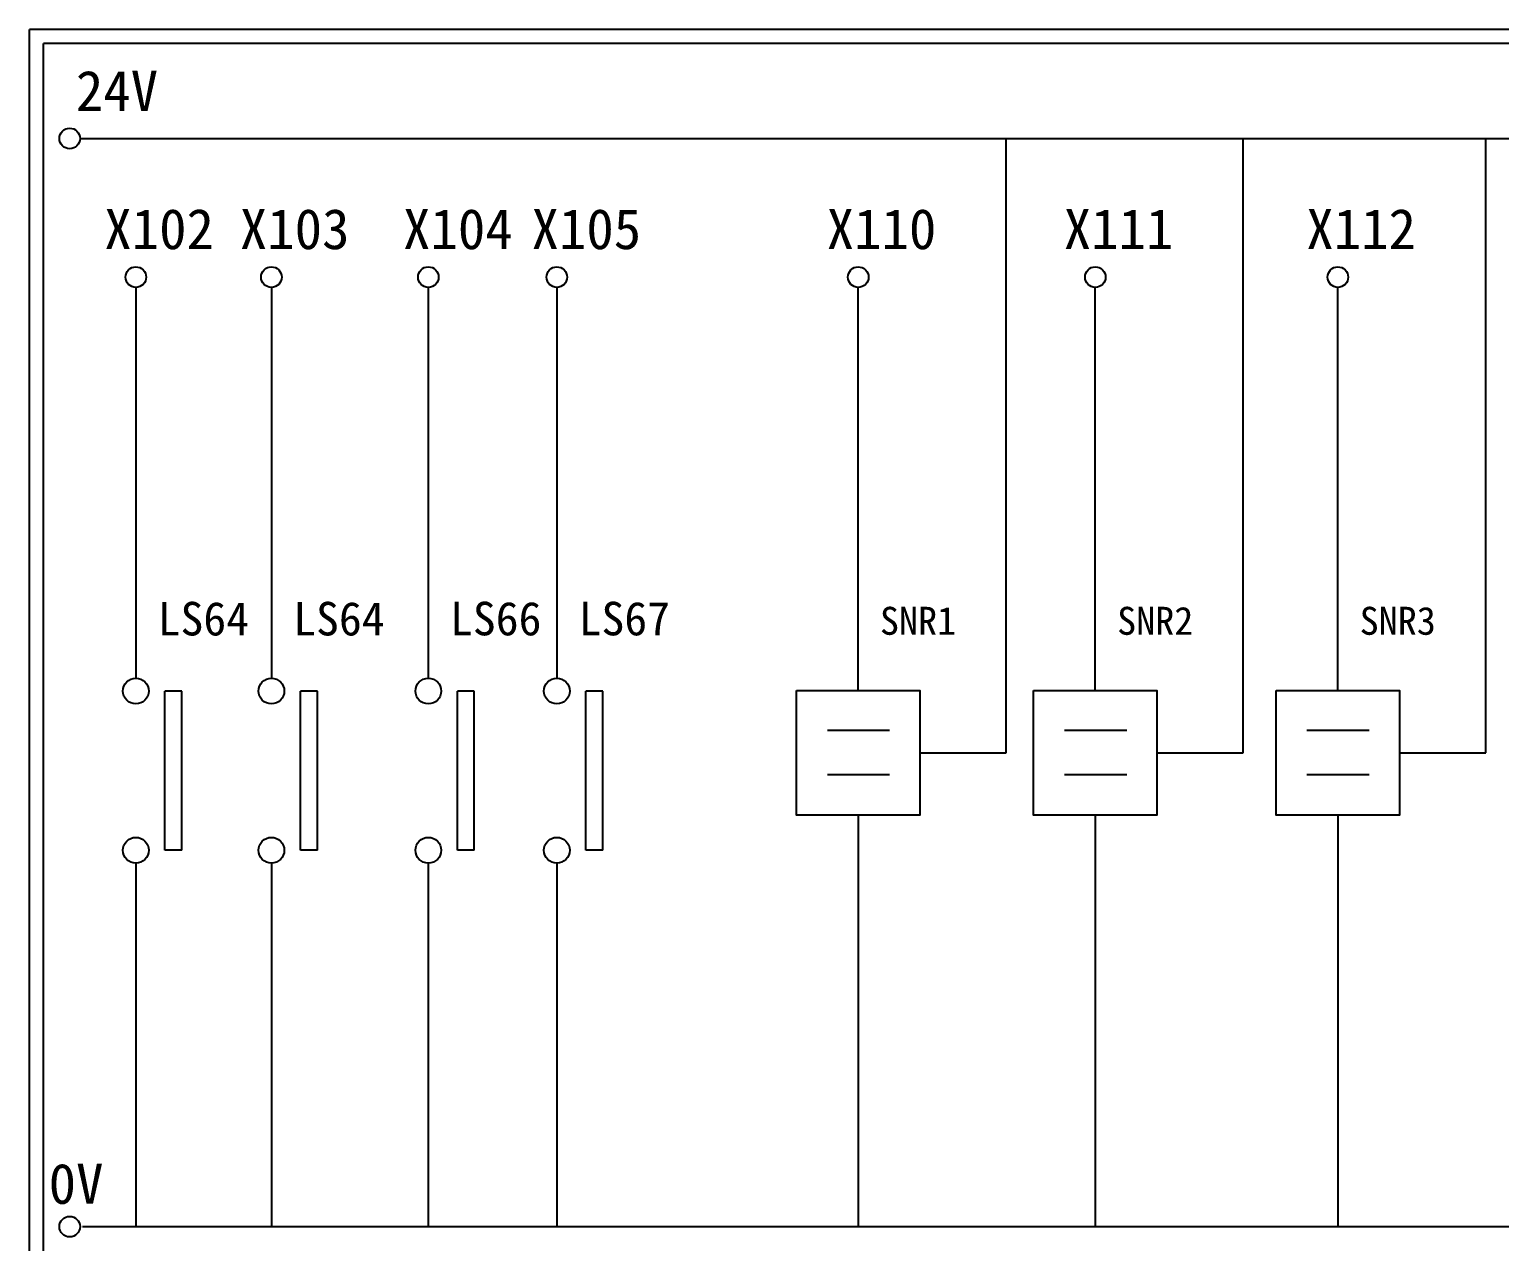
# Model space of a CAD drawing. Extents: x 325 to 612, y 3 to 207.
# Drawn here: x 325.3 to 456.7, y 98.6 to 207 of the extents above; entities that cross this region are included whole.
import ezdxf

# ---------------------------------------------------------------- set-up
doc = ezdxf.new("R2010")
doc.units = 0
doc.layers.get('0').update_dxf_attribs({"linetype": 'CONTINUOUS'})
doc.layers.add('圖框層', color=7, linetype='CONTINUOUS')
doc.layers.add('標尺寸層', color=3, linetype='CONTINUOUS')
doc.styles.add('STSL', font='kaiu.ttf')

msp = doc.modelspace()

# ---------------------------------------------------------------- linework, layer by layer
for p, q in [((412.59, 142.31), (412.59, 197.22)), ((433.77, 142.31), (433.77, 197.22)), ((455.45, 142.31), (455.45, 197.22)), ((399.37, 147.89), (399.37, 183.91)), ((420.55, 147.89), (420.55, 183.91)), ((442.22, 147.89), (442.22, 183.91)), ((338.94, 147.83), (337.43, 147.83)), ((351.05, 147.83), (349.55, 147.83)), ((365.06, 147.83), (363.56, 147.83)), ((376.55, 147.83), (375.04, 147.83)), ((404.88, 142.31), (412.59, 142.31)), ((426.06, 142.31), (433.77, 142.31)), ((447.74, 142.31), (455.45, 142.31)), ((399.37, 136.73), (399.37, 99.96)), ((420.55, 136.73), (420.55, 99.96)), ((442.22, 136.73), (442.22, 99.96)), ((338.94, 133.6), (337.43, 133.6)), ((351.05, 133.6), (349.55, 133.6)), ((365.06, 133.6), (363.56, 133.6)), ((376.55, 133.6), (375.04, 133.6))]:
    msp.add_line(p, q)
for points in [[(393.85, 147.89), (404.88, 147.89), (404.88, 136.73), (393.85, 136.73)], [(415.03, 147.89), (426.06, 147.89), (426.06, 136.73), (415.03, 136.73)], [(436.71, 147.89), (447.74, 147.89), (447.74, 136.73), (436.71, 136.73)]]:
    msp.add_lwpolyline(points, close=True)
at = {"layer": '圖框層', "color": 7}
for p, q in [((612.32, 206.97), (325.32, 206.97)), ((325.32, 3), (325.32, 206.97)), ((611.07, 205.72), (326.57, 205.72)), ((326.57, 4.25), (326.57, 205.72))]:
    msp.add_line(p, q, dxfattribs=at)
at = {"layer": '標尺寸層', "color": 7}
for p, q in [((329.84, 197.22), (607.44, 197.22)), ((334.83, 183.91), (334.83, 148.99)), ((346.94, 183.91), (346.94, 148.99)), ((360.96, 183.91), (360.96, 148.99)), ((372.44, 183.91), (372.44, 148.99)), ((337.43, 133.6), (337.43, 147.83)), ((338.94, 133.6), (338.94, 147.83)), ((349.55, 133.6), (349.55, 147.83)), ((351.05, 133.6), (351.05, 147.83)), ((363.56, 133.6), (363.56, 147.83)), ((365.06, 133.6), (365.06, 147.83)), ((375.04, 133.6), (375.04, 147.83)), ((376.55, 133.6), (376.55, 147.83)), ((396.61, 144.34), (402.17, 144.34)), ((417.79, 144.34), (423.36, 144.34)), ((439.46, 144.34), (445.03, 144.34)), ((396.61, 140.37), (402.17, 140.37)), ((417.79, 140.37), (423.36, 140.37)), ((439.46, 140.37), (445.03, 140.37)), ((334.83, 132.46), (334.83, 99.96)), ((334.83, 132.45), (334.83, 99.96)), ((346.94, 132.46), (346.94, 99.96)), ((346.94, 132.45), (346.94, 99.96)), ((360.96, 132.46), (360.96, 99.96)), ((372.44, 132.46), (372.44, 99.96)), ((330.05, 99.96), (607.92, 99.96))]:
    msp.add_line(p, q, dxfattribs=at)
for centre, radius in [((328.92, 197.22), 0.92), ((334.83, 184.83), 0.92), ((346.94, 184.83), 0.92), ((360.96, 184.83), 0.92), ((372.44, 184.83), 0.92), ((399.37, 184.83), 0.92), ((420.55, 184.83), 0.92), ((442.22, 184.83), 0.92), ((334.83, 147.83), 1.15), ((346.94, 147.83), 1.15), ((360.96, 147.83), 1.15), ((372.44, 147.83), 1.15), ((334.83, 133.6), 1.15), ((346.94, 133.6), 1.15), ((360.96, 133.6), 1.15), ((372.44, 133.6), 1.15), ((328.92, 99.96), 0.92)]:
    msp.add_circle(centre, radius, dxfattribs=at)

# ---------------------------------------------------------------- texts
at = {"layer": '圖框層', "color": 4, "style": 'STSL'}
for s, height, p in [('24V', 3.6, (329.47, 199.68)), ('X102', 3.6, (332.01, 187.33)), ('X103', 3.6, (344.12, 187.33)), ('X104', 3.6, (358.7, 187.33)), ('X105', 3.6, (370.18, 187.33)), ('X110', 3.6, (396.55, 187.33)), ('X111', 3.6, (417.73, 187.33)), ('X112', 3.6, (439.4, 187.33)), ('LS64', 3, (336.78, 152.8)), ('LS64', 3, (348.89, 152.8)), ('LS66', 3, (362.9, 152.81)), ('LS67', 3, (374.39, 152.81)), ('SNR1', 2.5, (401.31, 152.86)), ('SNR2', 2.5, (422.5, 152.86)), ('SNR3', 2.5, (444.17, 152.86)), ('0V', 3.6, (327.04, 102))]:
    msp.add_text(s, height=height, dxfattribs=at).set_placement(p)

doc.saveas('drawing.dxf')
